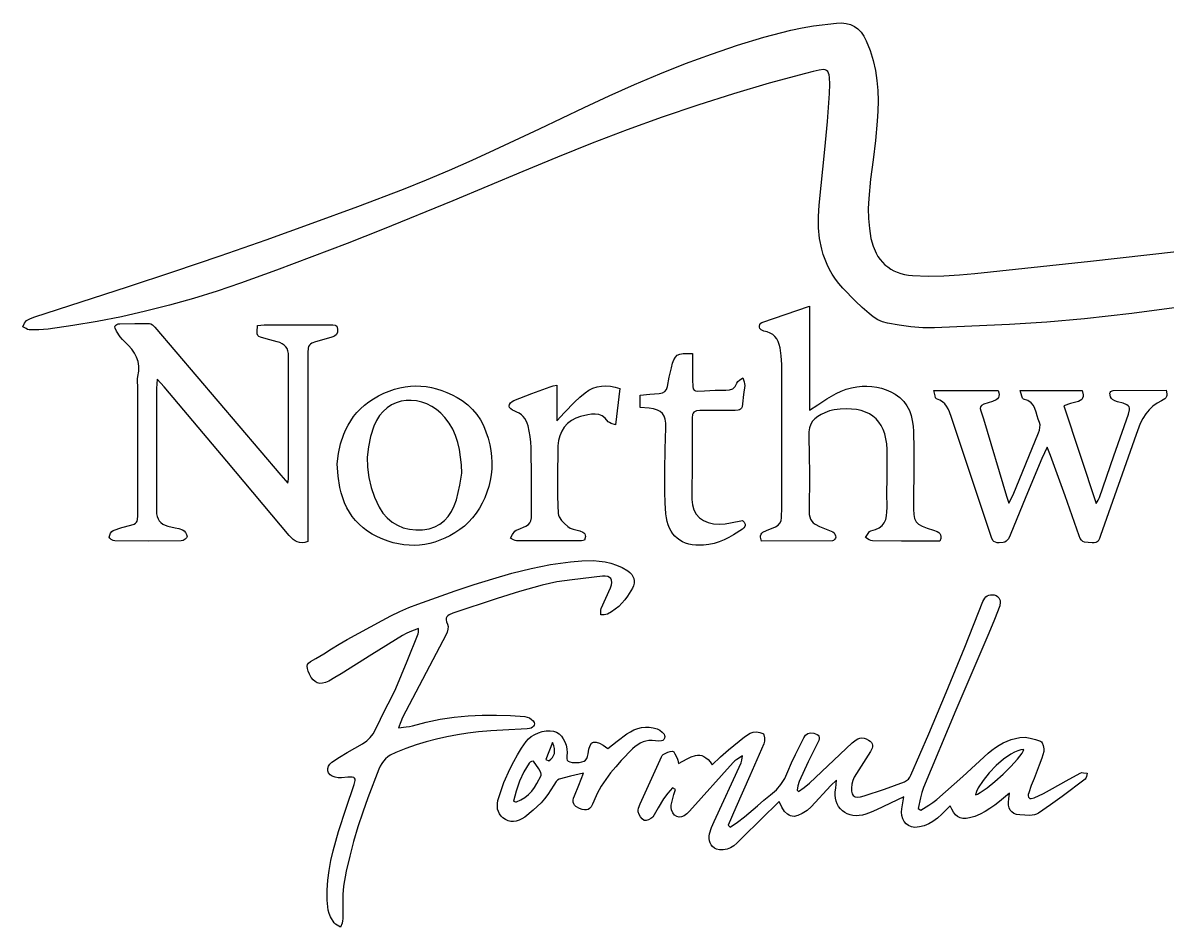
# Model space of a CAD drawing. Extents: x 20 to 1042, y 32 to 496.
# Drawn here: x 20 to 574, y 58 to 496 of the extents above; entities that cross this region are included whole.
import ezdxf

# ---------------------------------------------------------------- set-up
doc = ezdxf.new("R2010")
doc.units = 0

msp = doc.modelspace()

# ---------------------------------------------------------------- linework, layer by layer
at = {"layer": 'Layer 1', "color": 7}
for points in [[(579.594528, 357.948726), (556.639017, 354.975888), (533.648036, 352.356764), (515.563995, 350.748803), (497.431584, 349.591541), (479.274865, 348.717549), (461.117898, 347.959395), (455.446396, 347.993708), (449.752074, 348.472025), (444.066681, 349.248989), (438.421968, 350.179246), (436.04283, 350.839505), (433.714045, 351.923179), (431.504818, 353.305005), (429.484355, 354.85972), (426.1645, 357.774473), (422.953785, 360.822428), (416.800246, 367.191933), (414.915102, 369.362567), (413.217911, 371.588755), (411.701848, 373.86832), (410.360089, 376.199083), (409.185807, 378.578866), (408.172179, 381.005491), (407.312378, 383.47678), (406.599579, 385.990555), (405.587688, 391.13685), (405.081906, 396.426949), (405.02763, 401.843428), (405.37026, 407.368862), (408.071322, 434.32094), (409.330199, 447.802064), (410.333837, 461.298815), (410.529608, 465.839793), (410.420654, 469.107238), (410.225976, 470.314061), (409.924002, 471.26331), (409.504362, 471.975257), (408.956683, 472.47017), (408.270594, 472.768321), (407.435723, 472.889979), (405.278152, 472.684896), (402.400998, 472.017082), (398.721289, 471.048698), (381.21807, 466.30133), (363.84495, 461.181365), (346.594862, 455.706631), (329.460736, 449.894957), (312.435502, 443.764171), (295.512091, 437.332101), (278.683434, 430.616576), (261.942462, 423.635425), (228.110027, 409.414088), (194.119586, 395.57772), (177.049533, 388.844207), (159.921283, 382.255305), (142.728602, 375.827137), (125.465259, 369.575826), (114.080206, 365.698016), (102.623932, 362.141085), (91.095911, 358.902212), (79.495616, 355.978575), (67.822519, 353.367353), (56.076093, 351.065723), (44.255811, 349.070866), (32.361147, 347.379958), (27.768317, 347.032693), (23.153658, 347.046584), (22.38612, 347.217446), (21.62503, 347.603862), (20.108308, 348.528248), (20.874607, 350.169324), (21.303768, 350.930331), (21.857202, 351.52862), (22.761869, 352.096481), (23.76253, 352.543295), (25.86828, 353.248409), (70.789719, 367.792289), (93.187946, 375.243783), (115.535789, 382.840695), (137.826706, 390.602309), (160.054153, 398.547913), (182.211589, 406.69679), (204.292472, 415.068227), (215.439436, 419.514694), (226.478749, 424.19076), (237.431244, 429.052426), (248.31776, 434.055695), (269.976194, 444.311056), (291.620737, 454.604865), (303.762373, 460.220856), (315.975974, 465.655587), (328.276453, 470.865712), (340.678724, 475.807885), (353.197702, 480.438759), (365.848299, 484.714989), (378.645429, 488.593228), (391.604007, 492.03013), (397.080461, 493.198553), (402.625873, 494.09487), (413.794583, 495.419438), (416.20727, 495.520972), (418.442479, 495.292604), (420.49984, 494.732597), (422.378978, 493.839216), (424.079524, 492.610724), (425.601103, 491.045385), (426.943345, 489.141463), (428.105877, 486.89722), (429.979125, 482.168011), (431.44508, 477.385999), (432.535741, 472.556671), (433.283105, 467.685518), (433.719171, 462.778025), (433.875936, 457.839681), (433.785399, 452.875975), (433.479558, 447.892394), (432.544257, 438.554061), (431.394644, 429.232347), (430.252968, 419.910137), (429.34148, 410.570316), (429.120222, 405.729398), (429.208527, 400.850529), (429.621276, 395.992992), (430.373354, 391.21607), (431.393466, 387.429169), (432.879781, 384.032848), (433.791991, 382.48911), (434.813821, 381.052563), (435.942963, 379.726389), (437.177105, 378.513771), (438.51394, 377.417889), (439.951155, 376.441925), (441.486442, 375.589063), (443.11749, 374.862484), (444.84199, 374.265369), (446.657631, 373.800901), (448.562104, 373.472262), (450.553099, 373.282634), (458.078584, 373.042111), (465.632346, 373.160264), (473.183131, 373.581034), (480.699686, 374.248362), (536.660644, 380.218016), (592.591837, 386.461513)], [(463.734624, 244.798483), (459.25788, 244.798483), (445.227374, 244.786577), (431.198853, 244.877858), (430.332302, 245.061413), (429.469472, 245.493014), (427.746044, 246.528856), (428.992561, 248.525135), (429.638764, 249.373702), (430.352187, 249.791164), (432.63281, 250.338562), (434.441648, 251.173445), (435.828311, 252.275475), (436.842408, 253.624311), (437.533548, 255.199613), (437.951341, 256.981042), (438.145397, 258.948258), (438.165323, 261.080921), (438.121832, 268.082242), (438.214271, 275.086291), (438.294803, 282.089845), (438.215594, 289.089677), (438.033539, 291.798161), (437.655965, 294.3102), (437.08424, 296.624871), (436.319733, 298.741252), (435.363811, 300.658421), (434.217843, 302.375454), (432.883197, 303.891431), (431.36124, 305.205428), (429.653342, 306.316523), (427.76087, 307.223793), (425.685193, 307.926317), (423.427678, 308.423171), (420.989693, 308.713433), (418.372608, 308.796181), (415.577789, 308.670492), (412.606605, 308.335445), (410.294811, 307.762292), (408.050486, 306.901405), (406.260417, 306.067245), (404.679202, 305.115635), (403.31999, 304.021398), (402.195926, 302.759358), (401.320156, 301.304338), (400.705827, 299.63116), (400.366086, 297.714649), (400.314079, 295.529628), (400.568203, 286.415281), (400.630586, 277.292252), (400.480766, 259.040986), (400.550814, 257.684874), (400.788137, 256.477342), (401.188862, 255.408468), (401.749111, 254.46833), (402.46501, 253.647007), (403.332682, 252.934576), (405.507843, 251.796704), (408.807193, 250.596158), (412.027168, 249.248769), (412.544263, 248.819401), (412.969084, 248.169271), (413.260952, 247.421906), (413.379188, 246.700835), (413.212294, 246.168858), (412.782222, 245.586279), (412.236561, 245.115817), (411.722898, 244.920191), (377.507024, 244.840817), (377.01643, 246.675741), (377.033519, 247.42926), (377.227559, 248.088242), (377.600068, 248.663757), (378.152566, 249.166873), (379.803605, 250.000185), (384.143882, 251.737875), (385.477716, 252.547143), (386.371547, 253.483751), (386.913524, 254.672995), (387.191796, 256.240168), (387.309825, 261.009484), (387.24897, 330.324938), (387.032674, 334.362475), (386.423472, 338.360324), (386.030685, 339.914651), (385.494248, 341.341389), (384.800735, 342.626058), (383.936722, 343.754179), (382.888782, 344.711272), (381.64349, 345.482857), (380.187421, 346.054454), (378.507148, 346.411584), (377.86971, 346.635405), (377.23748, 347.077011), (376.714888, 347.641647), (376.406359, 348.234561), (376.417645, 348.836777), (376.669288, 349.553838), (377.071248, 350.192021), (377.533483, 350.5576), (400.708308, 358.413069), (400.708308, 308.216383), (404.729969, 310.785483), (409.116631, 313.699286), (413.651377, 316.288148), (416.010946, 317.382127), (418.451533, 318.30055), (420.987804, 319.011979), (423.634425, 319.484972), (426.076608, 319.706804), (428.48605, 319.746042), (430.860021, 319.597942), (433.195793, 319.257762), (435.490637, 318.720757), (437.741825, 317.982182), (439.946628, 317.037296), (442.102318, 315.881352), (444.432405, 314.234969), (446.328535, 312.353841), (447.832008, 310.267888), (448.984122, 308.007031), (449.826178, 305.601191), (450.399476, 303.080289), (450.745314, 300.474245), (450.904994, 297.812979), (451.073501, 289.250908), (451.102109, 280.683876), (450.949974, 263.546835), (450.95526, 260.27402), (451.1148, 257.705627), (451.525054, 255.715369), (452.28248, 254.176958), (453.483537, 252.964109), (455.224684, 251.950534), (457.602381, 251.009946), (460.713086, 250.01606), (462.449867, 249.41773), (463.169724, 249.033284), (463.738924, 248.543325), (464.11874, 247.911359), (464.270446, 247.100893), (464.155316, 246.075432), (463.734624, 244.798483), (463.734624, 244.798483)], [(85.092539, 323.157385), (84.812081, 318.643599), (84.703602, 259.297632), (84.78926, 257.936967), (85.049048, 256.701535), (85.481228, 255.592793), (86.084063, 254.612197), (86.855819, 253.761207), (87.794758, 253.041277), (88.899144, 252.453867), (90.167241, 252.000433), (93.786736, 251.238764), (95.587554, 250.854085), (97.318919, 250.296518), (98.097537, 249.762598), (98.77148, 248.928293), (99.282704, 247.944665), (99.573166, 246.962772), (99.312387, 246.415292), (98.572381, 245.736099), (97.625009, 245.155629), (96.742128, 244.904316), (80.687232, 244.791869), (64.632335, 244.893733), (63.774259, 245.109079), (62.853676, 245.606454), (62.130538, 246.192629), (61.864797, 246.674377), (62.098829, 247.625759), (62.530554, 248.592273), (63.117556, 249.415415), (63.81742, 249.936685), (67.977987, 251.423311), (72.28143, 252.47139), (73.957894, 253.016514), (74.562962, 253.413006), (75.029124, 253.903446), (75.368783, 254.496329), (75.59434, 255.20015), (75.752759, 256.974593), (75.691905, 319.638431), (75.586733, 322.060357), (75.591446, 323.257554), (75.755405, 324.4168), (76.18344, 326.994313), (76.203129, 329.405016), (75.843678, 331.664162), (75.134296, 333.787007), (74.10419, 335.788804), (72.782567, 337.68481), (71.198634, 339.490279), (69.3816, 341.220466), (68.237237, 342.384879), (67.211689, 343.685718), (65.341418, 346.448626), (64.715059, 347.803208), (64.66253, 348.389063), (64.783478, 348.899326), (65.077687, 349.323021), (65.54494, 349.649171), (66.185019, 349.866801), (66.997707, 349.964934), (74.190065, 350.123684), (81.380439, 350.044309), (82.076251, 349.873653), (82.779752, 349.462888), (84.002457, 348.313936), (144.922692, 276.670151), (148.280251, 272.841635), (148.555417, 274.902406), (148.679771, 276.350006), (148.679771, 334.222246), (148.594908, 335.60572), (148.34218, 336.831654), (147.918423, 337.906714), (147.320476, 338.837565), (146.545175, 339.630875), (145.589359, 340.293309), (144.449864, 340.831534), (143.123528, 341.252216), (137.771014, 342.649214), (135.053292, 343.416298), (134.238164, 343.822397), (133.721902, 344.34486), (133.456787, 345.059684), (133.3951, 346.042863), (133.691144, 349.118268), (136.773536, 349.406664), (168.885975, 349.406664), (170.038564, 349.444615), (171.123685, 349.337211), (171.583584, 349.123426), (171.957783, 348.746612), (172.223338, 348.16454), (172.357304, 347.334979), (172.28967, 345.861996), (171.83806, 344.742727), (170.938973, 343.943935), (169.528911, 343.43238), (165.632265, 342.308894), (161.73165, 341.215174), (159.893253, 340.582738), (159.226365, 340.125289), (158.710443, 339.562853), (158.33256, 338.887309), (158.079785, 338.090532), (157.897843, 336.100785), (157.96928, 249.10854), (157.96928, 244.573588), (156.493574, 244.176858), (155.158789, 244.029539), (153.945112, 244.115384), (152.832732, 244.418145), (151.801835, 244.921576), (150.832608, 245.60943), (148.999916, 247.473417), (118.751134, 283.475557), (88.42893, 319.416181), (85.092539, 323.157385), (85.092539, 323.157385)], [(368.249265, 254.823533), (368.991214, 253.937966), (369.468001, 252.944002), (369.49588, 252.408154), (369.324175, 251.847346), (368.908454, 251.262292), (368.204286, 250.653705), (363.881579, 247.790007), (361.648881, 246.53052), (359.355969, 245.414962), (356.993357, 244.465098), (354.551555, 243.702696), (352.021077, 243.149521), (349.392435, 242.82734), (345.618029, 242.822255), (343.870296, 243.034536), (342.219879, 243.387925), (340.670029, 243.88084), (339.223999, 244.5117), (337.885039, 245.278924), (336.656401, 246.180929), (335.541338, 247.216136), (334.543102, 248.382963), (333.664942, 249.679828), (332.910113, 251.10515), (332.281864, 252.657348), (331.783449, 254.33484), (331.418119, 256.136046), (331.189124, 258.059383), (330.87981, 263.288742), (330.746609, 268.533232), (330.72875, 279.032878), (330.887831, 289.339708), (331.144145, 299.646539), (331.097213, 301.884379), (330.839627, 303.745467), (330.339079, 305.267538), (329.563262, 306.488325), (328.479867, 307.445562), (327.056586, 308.176984), (325.261111, 308.720325), (323.061135, 309.113319), (318.690224, 309.481089), (318.690224, 315.357478), (323.37202, 315.902519), (327.934754, 316.280872), (329.496785, 316.523379), (330.648052, 317.141429), (331.43221, 318.17322), (331.892915, 319.656951), (332.820609, 324.159493), (333.845538, 328.64219), (334.402407, 330.813254), (335.018839, 332.512998), (335.768534, 333.790009), (336.725193, 334.692873), (337.962516, 335.270175), (339.554205, 335.570503), (341.573961, 335.642441), (344.095483, 335.534577), (344.103421, 322.829302), (344.232322, 319.530034), (344.458096, 318.534778), (344.880633, 317.890198), (345.566844, 317.532112), (346.583638, 317.396338), (349.876622, 317.534996), (355.033675, 317.801563), (360.192713, 317.833975), (362.027968, 317.97317), (363.512237, 318.540742), (364.133372, 319.008966), (364.679503, 319.612841), (365.563748, 321.265616), (366.033589, 321.976104), (366.752718, 322.591838), (368.368328, 323.755342), (368.988775, 321.891686), (369.235994, 320.963702), (369.307597, 320.045888), (368.815804, 315.663071), (368.310119, 311.280254), (368.022675, 309.700528), (367.738853, 309.113133), (367.351998, 308.651622), (366.854887, 308.309173), (366.240295, 308.078965), (364.62977, 307.927987), (356.145916, 307.951469), (347.662062, 307.988841), (345.935658, 307.827032), (345.293279, 307.576495), (344.786706, 307.204353), (344.407381, 306.704218), (344.146746, 306.069705), (343.947317, 304.371992), (343.829577, 284.663865), (343.815025, 264.959708), (344.072637, 262.277126), (344.776082, 259.896912), (345.904616, 257.837175), (347.437497, 256.116021), (349.353982, 254.751558), (351.633329, 253.761894), (354.254793, 253.165135), (357.197633, 252.97939), (359.813698, 253.174892), (362.487309, 253.638532), (368.249265, 254.823533), (368.249265, 254.823533)], [(172.203846, 282.189353), (172.78506, 287.132972), (173.82392, 291.9375), (175.364579, 296.553388), (176.33688, 298.775109), (177.451188, 300.93109), (178.713021, 303.015137), (180.1279, 305.021057), (181.701342, 306.942657), (183.438867, 308.773743), (185.345993, 310.508122), (187.428241, 312.139601), (189.691128, 313.661985), (192.140175, 315.069082), (194.722439, 316.339019), (197.303197, 317.413375), (199.881373, 318.293643), (202.455894, 318.981314), (205.025686, 319.477881), (207.589677, 319.784835), (210.146792, 319.903669), (212.695959, 319.835876), (215.236102, 319.582946), (217.766149, 319.146373), (220.285027, 318.527649), (222.79166, 317.728265), (225.284977, 316.749715), (227.763904, 315.593489), (230.227366, 314.26108), (232.67429, 312.753981), (235.356841, 310.758901), (237.692189, 308.534874), (239.708178, 306.101), (241.432649, 303.476378), (242.893447, 300.680108), (244.118414, 297.731289), (245.135395, 294.649021), (245.972232, 291.452404), (246.527115, 288.578574), (246.86708, 285.673467), (246.996424, 282.752562), (246.919439, 279.83134), (246.64042, 276.925279), (246.163662, 274.04986), (245.493458, 271.220562), (244.634103, 268.452865), (243.589892, 265.762248), (242.365118, 263.164192), (240.964076, 260.674175), (239.39106, 258.307678), (237.650365, 256.08018), (235.746285, 254.00716), (233.683114, 252.104099), (231.465146, 250.386476), (229.108447, 248.820551), (226.726521, 247.432929), (224.320992, 246.223939), (221.893484, 245.193911), (219.44562, 244.343174), (216.979025, 243.672057), (214.495323, 243.180891), (211.996137, 242.870004), (209.483091, 242.739726), (206.95781, 242.790386), (204.421917, 243.022314), (201.877036, 243.435839), (199.324791, 244.031291), (196.766806, 244.808999), (194.204706, 245.769293), (191.640113, 246.912501), (189.134361, 248.233503), (186.828123, 249.684535), (184.715532, 251.262986), (182.790721, 252.966243), (181.04782, 254.791694), (179.480963, 256.736727), (178.084282, 258.798729), (176.851907, 260.975088), (175.777973, 263.263192), (174.856611, 265.660429), (174.081952, 268.164187), (173.44813, 270.771852), (172.579522, 276.288459), (172.203846, 282.189353), (172.203846, 282.189353)], [(278.494774, 320.172888), (278.494774, 302.982931), (282.061353, 306.975488), (286.973006, 311.965524), (289.492704, 314.381166), (292.152549, 316.614247), (293.98413, 317.828135), (295.913968, 318.750507), (297.931677, 319.389237), (300.026869, 319.752201), (302.189158, 319.847276), (304.408157, 319.682335), (306.673479, 319.265255), (308.974736, 318.603911), (306.805155, 301.040892), (304.696759, 301.758573), (303.872129, 302.105011), (303.304722, 302.58341), (301.859618, 304.230956), (300.308444, 305.334412), (298.672127, 305.975013), (296.971597, 306.233994), (295.227783, 306.192591), (293.461614, 305.932039), (289.945926, 305.078428), (287.607426, 304.253854), (285.497129, 303.094014), (283.638598, 301.631992), (282.0554, 299.90087), (280.771097, 297.933731), (279.809256, 295.76366), (279.193439, 293.423738), (278.947211, 290.94705), (278.748443, 274.548857), (278.821079, 266.351745), (279.063628, 258.162571), (279.207303, 257.329863), (279.545293, 256.486644), (280.662701, 254.815926), (282.132832, 253.244923), (283.672663, 251.868141), (284.929474, 251.087911), (286.398861, 250.553494), (289.527885, 249.796456), (291.04684, 249.191347), (291.574176, 248.77145), (291.946174, 248.265513), (292.162398, 247.667674), (292.222415, 246.972074), (291.872091, 245.264149), (291.137211, 245.023379), (290.311051, 244.869921), (258.952674, 245.002212), (258.198364, 245.146741), (257.446535, 245.485738), (255.944365, 246.298669), (256.966648, 248.013497), (258.074258, 249.658873), (258.811783, 250.115609), (259.727902, 250.423518), (263.498954, 252.041112), (264.658292, 252.770906), (265.434957, 253.60116), (265.905037, 254.646717), (266.144618, 256.022425), (266.236644, 260.223672), (266.232344, 275.148138), (266.075248, 290.068635), (265.914886, 292.71277), (265.580147, 295.356657), (264.527438, 300.583163), (264.141224, 301.856557), (263.61905, 303.024809), (262.963116, 304.086712), (262.175625, 305.041056), (261.258778, 305.886631), (260.214776, 306.622229), (259.04582, 307.246639), (257.754113, 307.758654), (256.941884, 308.163342), (256.153716, 308.779614), (255.558529, 309.484686), (255.325241, 310.155776), (255.539594, 310.893549), (256.081617, 311.662576), (256.81166, 312.338338), (257.590071, 312.796314), (266.344792, 316.218695), (275.153091, 319.506139), (276.596722, 319.852412), (278.494774, 320.172888), (278.494774, 320.172888)], [(502.625679, 317.664641), (532.573829, 317.664641), (533.014318, 315.602589), (532.990408, 314.728034), (532.775904, 313.963456), (532.349941, 313.313104), (531.691651, 312.781225), (530.780168, 312.372067), (529.594624, 312.089878), (526.883641, 311.357975), (523.734111, 310.282776), (539.38155, 263.012377), (540.320158, 264.647831), (540.921423, 265.880457), (547.930557, 286.059541), (555.060738, 306.194968), (555.556335, 308.257021), (555.520058, 309.062929), (555.290925, 309.739388), (554.866332, 310.30187), (554.243673, 310.765846), (552.393742, 311.46017), (549.717154, 312.220846), (548.428593, 312.719999), (547.221144, 313.346647), (546.703925, 313.868041), (546.323877, 314.628552), (545.908812, 316.354956), (546.061278, 316.741329), (546.495525, 317.199637), (547.051811, 317.58353), (547.570393, 317.746662), (573.211132, 317.810162), (573.6109, 316.015049), (573.59148, 315.301388), (573.416845, 314.682791), (573.080236, 314.138608), (572.574893, 313.648189), (571.030968, 312.746043), (568.865191, 311.549302), (566.815499, 310.053911), (564.9573, 308.324365), (563.365999, 306.425156), (561.919887, 304.127418), (560.714877, 301.646125), (558.730504, 296.458314), (541.506151, 247.473417), (540.968469, 246.007793), (540.264595, 244.811051), (539.772357, 244.369941), (539.144996, 244.063769), (538.351319, 243.915107), (537.360136, 243.946526), (535.462745, 244.071831), (533.743947, 244.329841), (532.976016, 244.669142), (532.282126, 245.23426), (531.672076, 246.089405), (531.155664, 247.298793), (527.825846, 257.05558), (524.368779, 266.770448), (517.333848, 286.160744), (515.653746, 290.232676), (513.060833, 284.750516), (505.377012, 266.201594), (497.818206, 247.603063), (496.96042, 245.898652), (495.885097, 244.748874), (495.220203, 244.364608), (494.446137, 244.098165), (492.497442, 243.890964), (491.426615, 243.981511), (490.582936, 244.239304), (489.929881, 244.640591), (489.430925, 245.161623), (488.74921, 246.467919), (488.245593, 247.968188), (469.338492, 304.54397), (468.335144, 307.369924), (467.737569, 308.731012), (467.020745, 310.01257), (466.143187, 311.180896), (465.06341, 312.202284), (463.739926, 313.043033), (462.131251, 313.669438), (461.703826, 314.144241), (461.398687, 315.116376), (460.803044, 317.624954), (491.955047, 317.624954), (492.2776, 316.576223), (492.405747, 315.665469), (492.342279, 314.879358), (492.089984, 314.204557), (491.651655, 313.627735), (491.030081, 313.135559), (489.248363, 312.351815), (485.055136, 310.994049), (483.961157, 310.456445), (483.412323, 309.83993), (483.316174, 309.014684), (483.580251, 307.850886), (484.819243, 303.988346), (495.971417, 266.586893), (497.159394, 263.152606), (499.143767, 267.237767), (505.390241, 282.194975), (511.531543, 297.193855), (511.92941, 298.411598), (512.172495, 299.734513), (512.186386, 301.024686), (511.896668, 302.144203), (511.274665, 303.760593), (510.786204, 305.477411), (510.315789, 307.215747), (509.747923, 308.896692), (508.967108, 310.441334), (507.857849, 311.770766), (506.304649, 312.806076), (504.192011, 313.468355), (503.763469, 313.913061), (503.408845, 314.916616), (502.625679, 317.664641), (502.625679, 317.664641)], [(232.504957, 277.598838), (232.267117, 281.63439), (231.875208, 285.46704), (231.29373, 289.103981), (230.487181, 292.552407), (229.420059, 295.819511), (228.056862, 298.912487), (226.362089, 301.838527), (224.300238, 304.604825), (222.320713, 306.702937), (220.174935, 308.501476), (217.893661, 309.997157), (215.507649, 311.186699), (213.047658, 312.066818), (210.544444, 312.634231), (208.028766, 312.885657), (205.531382, 312.817812), (203.083048, 312.427413), (200.714524, 311.711178), (198.456567, 310.665824), (196.339934, 309.288068), (194.395383, 307.574627), (192.653672, 305.52222), (191.14556, 303.127562), (189.901802, 300.387372), (188.288094, 295.381735), (187.236459, 290.397586), (186.742929, 285.440535), (186.803535, 280.516196), (187.414309, 275.63018), (188.571281, 270.788099), (190.270482, 265.995566), (192.507945, 261.258192), (194.300484, 258.398959), (196.379704, 255.982737), (198.721232, 254.000597), (201.3007, 252.443609), (204.093735, 251.302843), (207.075968, 250.569369), (210.223027, 250.234258), (213.510544, 250.288581), (216.602925, 250.761362), (219.381682, 251.679667), (221.853419, 253.010783), (224.024741, 254.721999), (225.902252, 256.780605), (227.492556, 259.153889), (228.802258, 261.809139), (229.83796, 264.713646), (230.766647, 268.306393), (231.471099, 271.78628), (232.504957, 277.598838), (232.504957, 277.598838)], [(211.549983, 202.444037), (207.390739, 200.829088), (205.522452, 200.045302), (203.795056, 199.136749), (188.890103, 189.939844), (174.03476, 180.663564), (171.082014, 178.768158), (168.049892, 177.033485), (166.467779, 176.379474), (165.025626, 176.031088), (163.714814, 175.988853), (162.526722, 176.253296), (161.452732, 176.824945), (160.484224, 177.704327), (159.612578, 178.891969), (158.829175, 180.388398), (158.175216, 181.953608), (157.787007, 183.212945), (157.679526, 184.232856), (157.867746, 185.079785), (158.366646, 185.820178), (159.191199, 186.520481), (161.877171, 188.066596), (165.706762, 190.256393), (169.439615, 192.630984), (173.169491, 195.012024), (176.990152, 197.221168), (193.855665, 206.460076), (198.113513, 208.670662), (202.417033, 210.752976), (206.780766, 212.662713), (211.219255, 214.355563), (229.29788, 220.690466), (238.379795, 223.748141), (247.515412, 226.629238), (256.723707, 229.256211), (266.023654, 231.551515), (275.434231, 233.437604), (284.974412, 234.836933), (290.59093, 235.325461), (296.190085, 235.34394), (298.974315, 235.118079), (301.7436, 234.704104), (304.494405, 234.078484), (307.223196, 233.217685), (310.102521, 231.98969), (312.795314, 230.41046), (313.820403, 229.583721), (314.640078, 228.672149), (315.249347, 227.686164), (315.64322, 226.636183), (315.816702, 225.532624), (315.764804, 224.385905), (315.482532, 223.206443), (314.964895, 222.004658), (312.677533, 218.190901), (311.375025, 216.423936), (309.953362, 214.767321), (308.402591, 213.233861), (306.712758, 211.836361), (304.873911, 210.587627), (302.876098, 209.500465), (302.1647, 209.278133), (301.385834, 209.196195), (299.780476, 209.130049), (299.696141, 210.704649), (299.708667, 211.469252), (299.875726, 212.170108), (302.167346, 217.197515), (304.381575, 222.25072), (304.812344, 223.633843), (304.984121, 224.833505), (304.894892, 225.842357), (304.54264, 226.65305), (303.92535, 227.258237), (303.041007, 227.65057), (301.887596, 227.822698), (300.463101, 227.767276), (285.782713, 226.143728), (278.501306, 225.033678), (274.901995, 224.320632), (271.34045, 223.470448), (260.4467, 220.382681), (249.637037, 216.974935), (228.078483, 209.923798), (226.274069, 209.183792), (225.619985, 208.724059), (225.156495, 208.174904), (224.90248, 207.514129), (224.876822, 206.719533), (225.098406, 205.768915), (225.586112, 204.640076), (225.851315, 203.518616), (225.745192, 202.17317), (225.37366, 200.786548), (224.842633, 199.541561), (203.755368, 159.422841), (202.882575, 157.340242), (201.860954, 154.509535), (205.513522, 154.903763), (207.073653, 155.112288), (208.523154, 155.440867), (215.232106, 157.215898), (221.973024, 158.599078), (228.743894, 159.612793), (235.542701, 160.279428), (242.367428, 160.621371), (249.216061, 160.661007), (256.086584, 160.420722), (262.976981, 159.922903), (264.069833, 159.690979), (265.167398, 159.222419), (266.165248, 158.572289), (266.958955, 157.795655), (267.392691, 157.094309), (267.570845, 156.419038), (267.508456, 155.787734), (267.220562, 155.218286), (266.7222, 154.728585), (266.028409, 154.336522), (265.154225, 154.059986), (264.114688, 153.916869), (252.333799, 153.320234), (246.449184, 152.975532), (240.582676, 152.461662), (235.443399, 151.830838), (230.338353, 151.04697), (225.270514, 150.100135), (220.242858, 148.980411), (215.258362, 147.677877), (210.320003, 146.182611), (205.430757, 144.484691), (200.593601, 142.574195), (197.865503, 141.186209), (196.676171, 140.364752), (195.598274, 139.439548), (194.62803, 138.396523), (193.761655, 137.221599), (192.995367, 135.900699), (192.325383, 134.419747), (187.007264, 120.570274), (184.526985, 113.59337), (182.211036, 106.568749), (180.093277, 99.486704), (178.207565, 92.337532), (176.587758, 85.111527), (175.267717, 77.798985), (174.897425, 73.897378), (174.861251, 69.944178), (174.943644, 65.970141), (174.92905, 62.006026), (174.792087, 61.011401), (174.506048, 60.021984), (173.831031, 58.047864), (172.092059, 58.969275), (171.293515, 59.475868), (170.690431, 60.108966), (168.909787, 63.073288), (168.228817, 64.637428), (167.83558, 66.234062), (167.39708, 71.116446), (167.355734, 75.953684), (167.664196, 80.749995), (168.275119, 85.509595), (169.141158, 90.236701), (170.214967, 94.93553), (172.796511, 104.265223), (176.493067, 115.640969), (180.350356, 126.96909), (180.840703, 128.966816), (180.815211, 129.632226), (180.58815, 130.106052), (180.143676, 130.41133), (179.465946, 130.571098), (177.347339, 130.546252), (174.209715, 130.29093), (172.658887, 130.30143), (171.169326, 130.535669), (169.811907, 131.056179), (168.762406, 131.793141), (168.033568, 132.694372), (167.638135, 133.707688), (167.588851, 134.780908), (167.89846, 135.861849), (168.579704, 136.898327), (169.645328, 137.83816), (173.249569, 140.225815), (176.938889, 142.491182), (184.456684, 146.79694), (186.465903, 148.139079), (188.128104, 149.721574), (189.503068, 151.575433), (190.650572, 153.73166), (193.047488, 158.707102), (195.576116, 163.622765), (198.095318, 168.541901), (200.463956, 173.527761), (206.001017, 186.663314), (211.319796, 199.896102), (211.465648, 200.823796), (211.549983, 202.444037), (211.549983, 202.444037)], [(368.198994, 140.925843), (365.58723, 139.184556), (364.582848, 138.469066), (363.759292, 137.71116), (342.648214, 114.08919), (341.360594, 112.826328), (340.06299, 111.939659), (338.787338, 111.433309), (337.565575, 111.311399), (336.429635, 111.578054), (335.411456, 112.237398), (334.542972, 113.293554), (333.856121, 114.750647), (333.669466, 115.885832), (333.771785, 117.126933), (334.316495, 119.656016), (335.010695, 122.180138), (335.821973, 124.680447), (334.45937, 125.498009), (332.200162, 122.870369), (330.101688, 120.137557), (327.51109, 115.678011), (326.223604, 113.449229), (324.799445, 111.321651), (323.952325, 110.549979), (322.792914, 109.930606), (321.602249, 109.595991), (320.661367, 109.678591), (319.714738, 110.363034), (318.902551, 111.377875), (318.254075, 112.570318), (317.798579, 113.787565), (317.728382, 114.680119), (317.931532, 115.663458), (318.71139, 117.618727), (328.424232, 139.015554), (329.033434, 140.42975), (329.406496, 141.058962), (329.88473, 141.510572), (332.125418, 142.693588), (333.299959, 143.070661), (334.451433, 143.172153), (335.037195, 142.805292), (335.597408, 141.953748), (336.626305, 139.86222), (336.971255, 138.798927), (337.306283, 137.261369), (341.414513, 139.526861), (343.465807, 140.497632), (345.512325, 141.121635), (346.533116, 141.247632), (347.551898, 141.219778), (348.568402, 141.015688), (349.582356, 140.612974), (350.593488, 139.98925), (351.601527, 139.122131), (352.606202, 137.98923), (353.607242, 136.568161), (357.556474, 140.355005), (361.452128, 143.883881), (366.565856, 148.087444), (369.213505, 150.057264), (371.969302, 151.842538), (373.339222, 152.334207), (374.959421, 152.454055), (376.61385, 152.252931), (378.086461, 151.781684), (378.359478, 151.51923), (378.57842, 151.036883), (378.837215, 149.635254), (378.829113, 148.02229), (378.520377, 146.643482), (371.826427, 131.283116), (364.99754, 115.978312), (361.364816, 107.342323), (362.359648, 106.471845), (365.827669, 108.866652), (369.20441, 111.374568), (375.478004, 116.796866), (378.62559, 119.488295), (381.880581, 122.034617), (384.628565, 124.399658), (386.85838, 127.058387), (388.663043, 130.029654), (390.135571, 133.332311), (391.893601, 137.475061), (393.857262, 141.538684), (397.946061, 149.604166), (398.794794, 150.908105), (399.862304, 151.73902), (401.174883, 152.059455), (402.758826, 151.831955), (404.307629, 151.226018), (404.848556, 150.848434), (405.217463, 150.393615), (405.402072, 149.840942), (405.390104, 149.169795), (405.16928, 148.359556), (404.727323, 147.389606), (400.076946, 137.987318), (395.678585, 128.456047), (395.070044, 126.422395), (394.652003, 124.299448), (395.411356, 123.648573), (398.147475, 125.565146), (400.750641, 127.62261), (421.369594, 147.167356), (423.179879, 148.619421), (424.11133, 149.117188), (425.068795, 149.437478), (426.05863, 149.561316), (427.087191, 149.469724), (428.160835, 149.143729), (429.285918, 148.564354), (430.096792, 147.976138), (430.679526, 147.359551), (431.048319, 146.713261), (431.217373, 146.035933), (431.200889, 145.326236), (431.013066, 144.582835), (430.180208, 142.989591), (422.314155, 130.665315), (421.598789, 128.990835), (421.179094, 127.183402), (420.92388, 125.301184), (420.945641, 123.759037), (421.249741, 122.555225), (421.841544, 121.688013), (422.726414, 121.155664), (423.909715, 120.956441), (425.396811, 121.088609), (427.193066, 121.55043), (436.979991, 124.846473), (446.671666, 128.408422), (447.61383, 128.932089), (448.488029, 129.706532), (449.229275, 130.632283), (449.772579, 131.609876), (458.401954, 151.550504), (466.840829, 171.572492), (475.760583, 193.533212), (484.517619, 215.559416), (485.461725, 217.253491), (486.042873, 217.86783), (486.694806, 218.330923), (487.416069, 218.645684), (488.205203, 218.815027), (489.981258, 218.72912), (490.9385, 218.44042), (491.697988, 217.996597), (492.270324, 217.423853), (492.666114, 216.748386), (492.89596, 215.996396), (492.970467, 215.194085), (492.695879, 213.543293), (490.185979, 206.836445), (487.396282, 200.226831), (471.544122, 162.941464), (455.773322, 125.622363), (454.938769, 123.177574), (454.337628, 120.635304), (453.296825, 115.483542), (454.498032, 114.668626), (458.472068, 117.099813), (460.414686, 118.365884), (462.231793, 119.775078), (474.786256, 130.878635), (487.18197, 142.1588), (488.869926, 143.613826), (490.629321, 144.929356), (492.456432, 146.103066), (494.347539, 147.13263), (496.298921, 148.015722), (498.306858, 148.750017), (500.367629, 149.33319), (502.477513, 149.762915), (504.931107, 149.867881), (507.471517, 149.499325), (510.005974, 148.810789), (512.441709, 147.955814), (512.831193, 147.690249), (513.196184, 147.226309), (513.794389, 145.901988), (514.119744, 144.380222), (514.055665, 143.058382), (513.026933, 139.733566), (511.832506, 136.454391), (509.295817, 129.937711), (507.955704, 126.504085), (506.702903, 123.042678), (506.499154, 122.1933), (506.469905, 121.486393), (506.604119, 120.927508), (506.890757, 120.522195), (507.318782, 120.276003), (507.877156, 120.194484), (509.340796, 120.547661), (513.824816, 122.677554), (518.20168, 125.037634), (524.923742, 128.851929), (531.679539, 132.59677), (532.409457, 132.783467), (533.256453, 132.746921), (535.031805, 132.520041), (534.63923, 130.918653), (534.389985, 130.188652), (533.986702, 129.662545), (522.846766, 121.2326), (517.196306, 117.13607), (511.423064, 113.229295), (510.509829, 112.758471), (509.485903, 112.429841), (507.208918, 112.118046), (504.797988, 112.131689), (502.458992, 112.308546), (500.884832, 112.57609), (499.577228, 113.061326), (498.532864, 113.755479), (497.748422, 114.649775), (497.220584, 115.735438), (496.946033, 117.003695), (496.921451, 118.445771), (497.14352, 120.05289), (497.450436, 122.931553), (492.574833, 118.901624), (490.270232, 117.080011), (487.91751, 115.449146), (485.583682, 114.032966), (483.159316, 112.731879), (480.658056, 111.645104), (478.093544, 110.87186), (476.386327, 110.609505), (474.870137, 110.636836), (473.526898, 110.952088), (472.338533, 111.553492), (471.286965, 112.439282), (470.354119, 113.60769), (469.521917, 115.056948), (468.772284, 116.78529), (464.689107, 112.71898), (462.605599, 110.794594), (460.371774, 109.115029), (458.35623, 107.981208), (456.151675, 107.075094), (453.871714, 106.490449), (451.629952, 106.321033), (450.008973, 106.561261), (448.59688, 107.141529), (447.408587, 108.017904), (446.459008, 109.146448), (445.763056, 110.483228), (445.335646, 111.984308), (445.191691, 113.605752), (445.346106, 115.303626), (446.380625, 121.015973), (433.064163, 114.713605), (430.534419, 113.595081), (427.947128, 112.631337), (426.314074, 112.198613), (424.716626, 111.968376), (423.167757, 111.932212), (421.680438, 112.081707), (420.267641, 112.408447), (418.94234, 112.904018), (417.717504, 113.560005), (416.606108, 114.367994), (415.621122, 115.319571), (414.775519, 116.406322), (414.082271, 117.619832), (413.55435, 118.951688), (413.204727, 120.393474), (413.046376, 121.936778), (413.092268, 123.573185), (413.355375, 125.29428), (413.768125, 129.138671), (410.91592, 126.516653), (401.425328, 116.197916), (399.483288, 114.509877), (397.12574, 112.997924), (395.049291, 112.034496), (393.20861, 111.638288), (392.362516, 111.658734), (391.558366, 111.827997), (390.790493, 112.148413), (390.05323, 112.62232), (388.64787, 114.039952), (387.296957, 116.099591), (385.95516, 118.819934), (368.214869, 101.434185), (365.449646, 98.652756), (363.98704, 97.397971), (362.396689, 96.415045), (360.770951, 95.80576), (358.971332, 95.444026), (357.19106, 95.409712), (355.623364, 95.782692), (354.641669, 96.319041), (353.806754, 97.005148), (353.125753, 97.822844), (352.605795, 98.753959), (352.254014, 99.780324), (352.077539, 100.883769), (352.083502, 102.046126), (352.279035, 103.249224), (353.236826, 106.208585), (354.480366, 109.080633), (367.556058, 137.52066), (367.873557, 138.791651), (368.198994, 140.925843), (368.198994, 140.925843)], [(291.3588, 132.570312), (285.033282, 131.084017), (279.592794, 129.601691), (278.795035, 129.164509), (278.064496, 128.465638), (276.923151, 126.744194), (275.607951, 124.411689), (274.134157, 122.225778), (272.518542, 120.170837), (270.77788, 118.231236), (266.988514, 114.635553), (262.900252, 111.313714), (261.539029, 110.392391), (260.178148, 109.721131), (258.823901, 109.298723), (257.482584, 109.123959), (256.160491, 109.195629), (254.863916, 109.512524), (253.599152, 110.073435), (252.372495, 110.877152), (251.424998, 111.75825), (250.68462, 112.776982), (250.146401, 113.916451), (249.805378, 115.159759), (249.656591, 116.490006), (249.69508, 117.890296), (249.915883, 119.34373), (250.314039, 120.83341), (252.856433, 127.959375), (255.857714, 134.849695), (257.555396, 138.198272), (259.397752, 141.478078), (261.394765, 144.685826), (263.556418, 147.81823), (264.66839, 149.072416), (266.075413, 150.219321), (267.708903, 151.222856), (269.500275, 152.046928), (271.380943, 152.655448), (273.282324, 153.012325), (275.135831, 153.081468), (276.87288, 152.826787), (278.262592, 152.301899), (279.517305, 151.498084), (280.623065, 150.443493), (281.565921, 149.166281), (282.33192, 147.6946), (282.907109, 146.056604), (283.277536, 144.280446), (283.429247, 142.394279), (283.301627, 140.944819), (283.259583, 139.482212), (283.454594, 138.84295), (283.89173, 138.316766), (284.644567, 137.942448), (285.786682, 137.758785), (289.298897, 137.758785), (290.576662, 137.963609), (291.580057, 138.332268), (292.342475, 138.885226), (292.897308, 139.642946), (293.277951, 140.625893), (293.517797, 141.85453), (293.92527, 144.135245), (294.489106, 145.839563), (295.245364, 146.975978), (295.70692, 147.333877), (296.230103, 147.552986), (297.479385, 147.579083), (299.029267, 147.062763), (300.915811, 146.012524), (303.175076, 144.43686), (307.673649, 148.028905), (312.295252, 151.511809), (313.999275, 152.580239), (315.752567, 153.44682), (317.55032, 154.103927), (319.38773, 154.54393), (321.259991, 154.759204), (323.162296, 154.74212), (325.08984, 154.48505), (327.037817, 153.980369), (328.245556, 153.373192), (329.419064, 152.418998), (330.306823, 151.317465), (330.564946, 150.773845), (330.657313, 150.268269), (330.540204, 149.397874), (330.218022, 148.773044), (329.728533, 148.358062), (329.109502, 148.117209), (327.633873, 148.015014), (326.093256, 148.180709), (324.498058, 148.315579), (322.980189, 148.265996), (321.532889, 148.035276), (320.149399, 147.626738), (318.822959, 147.0437), (317.546812, 146.289478), (316.314196, 145.367391), (315.118353, 144.280756), (309.569097, 138.59834), (306.931468, 135.663432), (304.426885, 132.631166), (302.086633, 129.475373), (299.941996, 126.169884), (298.02426, 122.68853), (296.36471, 119.005142), (295.686303, 117.477531), (295.008391, 116.309248), (294.304187, 115.475641), (293.546901, 114.952061), (292.709744, 114.713859), (291.765927, 114.736384), (290.68866, 114.994988), (289.451156, 115.465021), (287.662782, 116.480193), (287.034516, 117.085385), (286.597959, 117.770201), (286.363932, 118.545553), (286.343257, 119.422356), (286.546753, 120.411524), (286.985243, 121.523972), (289.132334, 126.676064), (291.3588, 132.570312), (291.3588, 132.570312)], [(273.176656, 139.063179), (274.496925, 138.560471), (275.487251, 139.278948), (276.278892, 140.098939), (276.862173, 141.023481), (277.227422, 142.055613), (277.364963, 143.198374), (277.265125, 144.454802), (276.918232, 145.827936), (276.31461, 147.320814), (273.176656, 139.063179), (273.176656, 139.063179)], [(480.945748, 121.989638), (481.985114, 122.372323), (483.302475, 123.096634), (486.581159, 125.391059), (490.401764, 128.514766), (494.38425, 132.109607), (498.148578, 135.817433), (501.314712, 139.280096), (503.502612, 142.139447), (504.110962, 143.23096), (504.33224, 144.037339), (502.962051, 143.866967), (501.449732, 143.413042), (499.823125, 142.701824), (498.110074, 141.759569), (494.536013, 139.286984), (490.950293, 136.205352), (487.575661, 132.724737), (484.634862, 129.055203), (482.350643, 125.406815), (481.524358, 123.656196), (480.945748, 121.989638), (480.945748, 121.989638)], [(257.515988, 118.920475), (258.36563, 118.705501), (258.89182, 118.669121), (261.075074, 119.625413), (263.015925, 120.828201), (264.736386, 122.245922), (266.258472, 123.847011), (267.604197, 125.599904), (268.795575, 127.473038), (270.803346, 131.453772), (270.893966, 132.088017), (270.707766, 132.844734), (269.745014, 134.612231), (267.138872, 138.369972), (266.23929, 138.136146), (265.567993, 137.81596), (265.101583, 137.420119), (262.534838, 133.099313), (260.41681, 128.583046), (258.744769, 123.860405), (257.515988, 118.920475), (257.515988, 118.920475)]]:
    msp.add_lwpolyline(points, dxfattribs=at)

doc.saveas('drawing.dxf')
